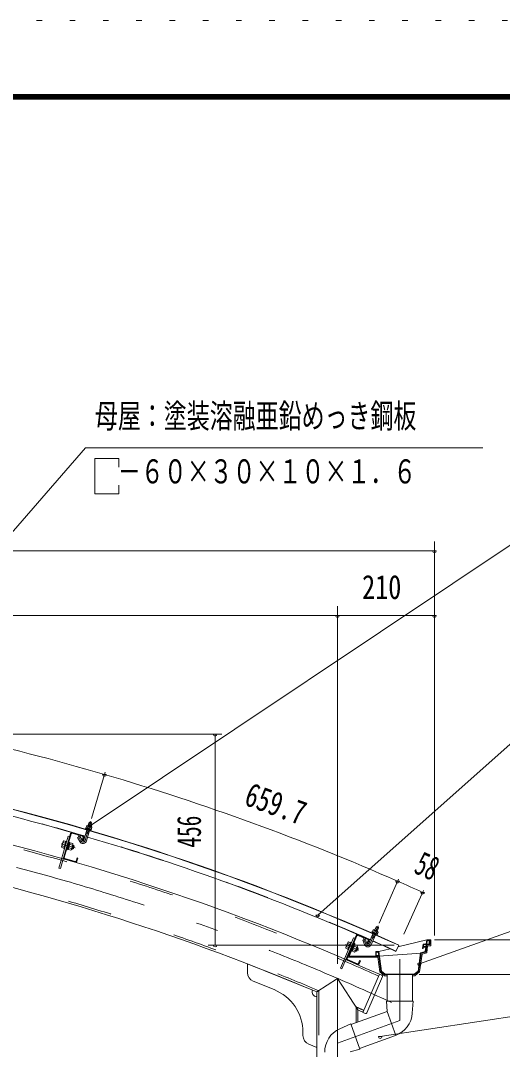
# Model space of a CAD drawing. Units: millimetres, scale not verified. Extents: x -26655 to 26659, y -10500 to 10500.
# Drawn here: x 19732 to 22341, y 4936 to 10500 of the extents above; entities that cross this region are included whole.
import ezdxf
from ezdxf.enums import TextEntityAlignment as Align

# ---------------------------------------------------------------- set-up
doc = ezdxf.new("R2010")
doc.units = ezdxf.units.MM
doc.header["$LTSCALE"] = 60
for name, pattern in [('USER2', [10, 4, -6]), ('USER3', [24, 12, -5, 2, -5]), ('USER4', [3, 0.5, -2.5])]:
    doc.linetypes.add(name, pattern=pattern)
for name, color, linetype, lineweight in [('0-6_2-02BOLD', 7, 'Continuous', 18), ('0-7_2-12HIDDEN', 3, 'USER2', 18), ('0-8_2-22CENTER', 3, 'USER3', 18), ('0-9_2-42THIN', 4, 'Continuous', 18), ('0-A_2-52DIM', 3, 'Continuous', 18), ('0-C_F-F1PAPER', 5, 'Continuous', 18), ('0-D_F-E_J_ADD', 5, 'USER4', 18)]:
    doc.layers.add(name, color=color, linetype=linetype, lineweight=lineweight)
doc.styles.add('ＭＳ ゴシック', font='')
doc.styles.get('ＭＳ ゴシック').set_extended_font_data('MS Gothic')

msp = doc.modelspace()

# ---------------------------------------------------------------- linework, layer by layer
at = {"layer": '0-6_2-02BOLD'}
for p, q in [((20074.93, 6068.09), (20091.09, 6123.34)), ((20085.82, 6134.26), (20084.76, 6130.66)), ((20084.76, 6130.66), (20114.76, 6121.89)), ((20085.91, 6130.33), (20084.78, 6126.49)), ((20084.78, 6126.49), (20112.49, 6118.38)), ((20092.56, 6145.31), (20116.08, 6138.43)), ((20097.04, 6142.69), (20093.89, 6131.9)), ((20097.12, 6143.98), (20102.84, 6163.53)), ((20117.24, 6159.32), (20102.84, 6163.53)), ((20110.89, 6138.63), (20107.74, 6127.85)), ((20111.52, 6139.77), (20117.24, 6159.32)), ((20113.61, 6122.22), (20112.49, 6118.38)), ((20117.82, 6136.61), (20114.67, 6125.82)), ((20116.08, 6138.43), (20117.82, 6136.61)), ((19989.74, 6088.8), (19940.4, 5915.7)), ((20002.1, 6102.95), (19948.09, 5913.5)), ((20005.94, 6101.86), (19969.21, 5972.99)), ((19997.44, 6086.61), (19989.74, 6088.8)), ((20010.89, 6104.61), (20067.63, 6088.43)), ((20011.98, 6108.45), (20068.73, 6092.28)), ((20053.74, 6089.02), (20040.58, 6081.82)), ((20052.59, 6059.89), (20040.58, 6081.82)), ((20065.74, 6067.1), (20053.74, 6089.02)), ((20070.38, 6083.49), (20065.72, 6067.14)), ((20065.72, 6067.14), (20069.56, 6066.05)), ((20074.23, 6082.39), (20069.56, 6066.05)), ((20085.91, 6105.65), (20100.31, 6101.44)), ((20089.33, 6063.89), (20105.48, 6119.13)), ((19958.07, 6036.08), (19969.62, 6032.79)), ((19963.21, 6054.13), (19974.76, 6050.83)), ((19963.28, 6060.73), (19965.79, 6063.15)), ((19965.79, 6063.15), (19977.34, 6059.86)), ((19978.02, 6062.25), (19966.36, 6021.38)), ((19966.36, 6021.38), (19970.21, 6020.28)), ((19978.02, 6062.25), (19981.86, 6061.15)), ((19986.08, 6017.58), (19990.89, 6016.21)), ((19996.23, 6034.96), (19990.05, 6031.52)), ((20001.58, 6053.71), (19990.89, 6016.21)), ((19991.42, 6036.33), (19997.6, 6039.77)), ((19997.25, 6056.76), (19993.4, 6057.86)), ((20007.62, 6021.96), (19993.66, 6025.94)), ((19996.77, 6055.08), (20001.58, 6053.71)), ((20012.76, 6040), (19998.8, 6043.98)), ((20015.33, 6049.03), (20001.38, 6053)), ((20013.93, 6019.52), (20009.12, 6020.89)), ((20019.41, 6038.75), (20013.93, 6019.52)), ((20018.56, 6022.09), (20013.93, 6019.52)), ((20019.41, 6038.75), (20014.6, 6040.12)), ((20016.18, 6045.65), (20015.33, 6049.03)), ((20018.56, 6022.09), (20021.99, 6034.12)), ((20019.41, 6038.75), (20021.99, 6034.12)), ((19970.86, 5964.2), (20027.6, 5948.03)), ((19971.96, 5968.05), (20028.7, 5951.87)), ((20038.3, 5970.97), (20033.64, 5954.62)), ((20042.15, 5969.88), (20037.49, 5953.53)), ((20038.3, 5970.97), (20042.15, 5969.88)), ((19940.4, 5915.7), (19948.09, 5913.5)), ((21635.71, 5568.39), (21634.11, 5564.73)), ((21634.11, 5564.73), (21660.55, 5553.13)), ((21636.13, 5572.31), (21664.74, 5559.75)), ((21648.34, 5579.22), (21643.83, 5568.93)), ((21644.24, 5582.4), (21666.68, 5572.56)), ((21648.59, 5580.49), (21656.78, 5599.15)), ((21670.51, 5593.12), (21656.78, 5599.15)), ((21661.56, 5573.42), (21657.05, 5563.13)), ((21662.33, 5574.46), (21670.51, 5593.12)), ((21668.17, 5570.52), (21663.66, 5560.23)), ((21666.68, 5572.56), (21668.17, 5570.52)), ((21549.08, 5552.02), (21471.18, 5371.08)), ((21505.17, 5515.13), (21492.71, 5486.19)), ((21552.75, 5550.44), (21499.77, 5427.36)), ((21519.97, 5514.74), (21503.16, 5475.71)), ((21505.17, 5515.13), (21507.96, 5517.21)), ((21507.96, 5517.21), (21518.99, 5512.46)), ((21541.43, 5509.59), (21511.44, 5439.93)), ((21519.97, 5514.74), (21523.64, 5513.16)), ((21536.15, 5511.86), (21541.43, 5509.59)), ((21558.01, 5552.53), (21612.2, 5529.2)), ((21559.59, 5556.2), (21613.78, 5532.87)), ((21598.51, 5531.56), (21584.53, 5526.11)), ((21593.62, 5502.82), (21584.53, 5526.11)), ((21607.59, 5508.27), (21598.51, 5531.56)), ((21614.3, 5523.94), (21607.57, 5508.33)), ((21617.97, 5522.36), (21611.24, 5506.74)), ((21616.83, 5508.09), (21639.95, 5560.8)), ((21630.57, 5502.07), (21653.69, 5554.77)), ((21632.55, 5543.92), (21646.28, 5537.89)), ((21662.15, 5556.8), (21660.55, 5553.13)), ((21664.74, 5559.75), (21663.24, 5556.32)), ((21930.91, 5527.43), (21775.23, 5489.93)), ((21931.3, 5505.68), (21933.76, 5524.18)), ((21944.16, 5524.18), (21933.76, 5524.18)), ((21947.41, 5502.43), (21947.41, 5527.43)), ((21496.82, 5491.35), (21507.85, 5486.61)), ((21503.16, 5475.71), (21506.84, 5474.12)), ((21504.25, 5508.59), (21515.27, 5503.84)), ((21522.22, 5469.41), (21526.82, 5467.43)), ((21542.24, 5503.25), (21526.82, 5467.43)), ((21534.53, 5485.34), (21527.96, 5482.72)), ((21529.94, 5487.31), (21536.51, 5489.93)), ((21544.14, 5470.98), (21530.82, 5476.72)), ((21538.34, 5506.83), (21534.66, 5508.41)), ((21537.65, 5505.23), (21542.24, 5503.25)), ((21551.56, 5488.22), (21538.24, 5493.96)), ((21555.27, 5496.84), (21541.95, 5502.57)), ((21550.09, 5467.75), (21545.5, 5469.73)), ((21558, 5486.12), (21550.09, 5467.75)), ((21555.02, 5469.71), (21550.09, 5467.75)), ((21558, 5486.12), (21553.41, 5488.1)), ((21555.02, 5469.71), (21559.96, 5481.19)), ((21555.68, 5493.38), (21555.27, 5496.84)), ((21558, 5486.12), (21559.96, 5481.19)), ((21607.57, 5508.33), (21611.24, 5506.74)), ((21654.91, 5464.93), (21671.41, 5464.93)), ((21654.91, 5464.93), (21654.91, 5439.93)), ((21658.16, 5461.68), (21668.57, 5461.68)), ((21658.16, 5443.18), (21658.16, 5461.68)), ((21671.02, 5443.18), (21668.57, 5461.68)), ((21733.17, 5479.8), (21671.41, 5464.93)), ((21671.41, 5464.93), (21685.46, 5359.18)), ((21671.45, 5439.93), (21900.46, 5455.63)), ((21779.75, 5499.94), (21764.3, 5465.78)), ((21900.46, 5455.63), (21887.41, 5357.43)), ((21925.55, 5462.35), (21900.46, 5455.63)), ((21930.74, 5457.79), (21905.65, 5451.07)), ((21912.22, 5481.68), (21908.95, 5481.68)), ((21913.22, 5489.18), (21912.22, 5481.68)), ((21925.83, 5489.18), (21913.22, 5489.18)), ((21914.98, 5502.43), (21913.65, 5492.43)), ((21927.59, 5502.43), (21914.98, 5502.43)), ((21930.87, 5502.43), (21925.55, 5462.35)), ((21935.91, 5496.68), (21930.74, 5457.79)), ((21947.41, 5502.43), (21930.87, 5502.43)), ((21953.16, 5496.68), (21935.91, 5496.68)), ((20961.04, 5397.98), (20961.04, 5350.8)), ((21500.27, 5418.43), (21554.47, 5395.1)), ((21501.86, 5422.1), (21556.05, 5398.77)), ((21666.42, 5434.18), (21502.7, 5434.18)), ((21671.45, 5439.93), (21511.44, 5439.93)), ((21568.03, 5416.48), (21561.31, 5400.86)), ((21571.7, 5414.89), (21564.98, 5399.28)), ((21568.03, 5416.48), (21571.7, 5414.89)), ((21671.02, 5443.18), (21658.16, 5443.18)), ((21905.65, 5451.07), (21892.8, 5354.34)), ((21674.96, 5342.73), (21586.01, 5136.06)), ((21674.96, 5342.73), (21688.74, 5336.8)), ((21685.46, 5359.18), (21706.02, 5343.18)), ((21887.41, 5357.43), (21864.91, 5339.93)), ((21892.8, 5354.34), (21866.89, 5334.18)), ((20992.3, 5304.45), (21104.74, 5258.99)), ((21447.41, 5319.93), (21336.04, 5246.38)), ((21558.79, 5149.48), (21447.41, 5319.93)), ((21691.36, 5330.23), (21606.36, 5132.74)), ((21716.17, 5334.18), (21702.94, 5334.18)), ((21864.91, 5339.93), (21704.91, 5339.93)), ((21716.17, 5339.93), (21716.17, 5195.88)), ((21853.67, 5339.93), (21853.67, 5195.88)), ((21866.89, 5334.18), (21853.67, 5334.18)), ((21857.42, 5195.88), (21712.41, 5195.88)), ((21712.42, 5195.88), (21716.16, 5140.88)), ((21853.01, 5131.39), (21857.42, 5195.88)), ((21716.16, 5140.88), (21520.82, 5069.78)), ((21558.79, 5149.48), (21558.79, 5083.6)), ((21586.01, 5136.06), (21599.79, 5130.13)), ((21716.16, 5140.87), (21763.19, 5011.67)), ((21460.44, 5047.11), (21519.53, 5073.31)), ((21519.53, 5073.3), (21569.13, 4937.04)), ((21261.04, 5027.21), (21261.04, 5010.41)), ((21762.49, 5011.41), (21567.85, 4940.57)), ((21292.3, 4964.06), (21336.04, 4946.38)), ((21569.13, 4937.05), (21516.16, 4921.76))]:
    msp.add_line(p, q, dxfattribs=at)
for points in [[(20085.82, 6134.26), (20115.81, 6125.49), (20114.76, 6121.89)], [(20092.56, 6145.31), (20090.11, 6144.71), (20086.96, 6133.93)], [(20117.24, 6159.32), (20115.54, 6162.42), (20105.94, 6165.23), (20102.84, 6163.53)], [(19963.28, 6060.73), (19954.65, 6030.44), (19955.5, 6027.06), (19967.05, 6023.77)], [(19997.25, 6056.76), (19985.6, 6015.89), (19981.75, 6016.99)], [(20016.18, 6045.65), (20007.54, 6015.36), (20005.04, 6012.94), (19991.09, 6016.91)], [(21636.13, 5572.31), (21634.62, 5568.87), (21663.24, 5556.32)], [(21644.24, 5582.4), (21641.74, 5582.12), (21637.22, 5571.83)], [(21670.51, 5593.12), (21669.23, 5596.41), (21660.07, 5600.43), (21656.78, 5599.15)], [(21542.36, 5536.4), (21535.01, 5539.57), (21463.83, 5374.24), (21471.18, 5371.08)], [(21953.16, 5496.68), (21953.16, 5527.43), (21930.91, 5527.43), (21928.02, 5505.68), (21912.14, 5505.68), (21908.95, 5481.68)], [(21931.3, 5505.68), (21944.16, 5505.68), (21944.16, 5524.18)], [(21492.71, 5486.19), (21493.11, 5482.74), (21504.15, 5477.99)], [(21538.34, 5506.83), (21521.53, 5467.8), (21517.86, 5469.38)], [(21555.68, 5493.38), (21543.23, 5464.45), (21540.44, 5462.36), (21527.11, 5468.1)], [(21925.83, 5489.18), (21922.61, 5464.93), (21897.52, 5458.21), (21884.37, 5359.18), (21863.8, 5343.18), (21706.02, 5343.18)], [(21927.59, 5502.43), (21926.26, 5492.43), (21913.65, 5492.43)], [(20961.04, 5397.98), (21336.04, 5246.38), (21336.04, 4609.93)], [(21666.42, 5434.18), (21677.02, 5354.34), (21702.94, 5334.18)], [(21671.45, 5439.93), (21682.41, 5357.43), (21704.91, 5339.93)]]:
    msp.add_lwpolyline(points, dxfattribs=at)
for centre, radius, start, end in [((16505.77, -6161.8), 12797.62, 65.66528, 89.30167), ((16505.77, -6161.8), 12798.88, 65.66528, 89.30167), ((16505.77, -6161.8), 12611.38, 65.80466, 88.854), ((16505.77, -6161.8), 12761.37, 73.73062, 81.04594), ((16505.77, -6161.8), 12388.63, 67.05199, 88.16655), ((20092.3, 6139.35), 5.79, 35.1655, 73.69695), ((20098.35, 6121.45), 21.27, 53.86781, 93.52827), ((20113.09, 6133.28), 5.79, 73.69695, 112.24318), ((20009.79, 6100.76), 8, 74.08865, 164.08865), ((20009.79, 6100.76), 4, 74.08865, 164.08865), ((20070.13, 6069.49), 5, 208.69695, 343.74908), ((20066.53, 6084.59), 4, 344.08865, 74.08865), ((20066.53, 6084.59), 8, 344.08865, 74.08865), ((16505.77, -6161.8), 12761.37, 66.34795, 73.66327), ((19962.03, 6030.08), 7.19, 123.36183, 164.08865), ((19984.11, 6038.41), 26.15, 143.06325, 185.11406), ((19969.74, 6057.14), 7.19, 164.08865, 204.81548), ((19986.71, 6037.67), 26.15, 323.06325, 5.11406), ((20001.09, 6018.94), 7.19, 344.08865, 24.81548), ((20008.8, 6046.01), 7.19, 303.36183, 344.08865), ((20070.13, 6069.49), 20, 208.69695, 343.72301), ((19973.06, 5971.9), 8, 164.08865, 254.08865), ((19973.06, 5971.9), 4, 164.08865, 254.08865), ((20029.8, 5955.72), 4, 254.08865, 344.08865), ((20029.8, 5955.72), 8, 254.08865, 344.08865), ((21643.22, 5576.52), 5.79, 27.78282, 66.31427), ((21646.91, 5557.99), 21.27, 46.48515, 86.1456), ((21663.05, 5567.83), 5.79, 66.31427, 104.8605), ((21511.11, 5510.74), 7.19, 156.70598, 197.4328), ((21556.43, 5548.85), 8, 66.70598, 156.70598), ((21556.43, 5548.85), 4, 66.70598, 156.70598), ((21610.62, 5525.52), 4, 336.70598, 66.70598), ((21610.62, 5525.52), 8, 336.70598, 66.70598), ((16505.77, -6161.8), 12761.37, 65.66528, 66.28061), ((21499.97, 5484.89), 7.19, 115.97916, 156.70598), ((21522.96, 5490.32), 26.15, 135.68057, 177.73138), ((21537.29, 5468.83), 7.19, 336.70598, 17.4328), ((21525.44, 5489.25), 26.15, 315.68057, 357.73138), ((21548.41, 5494.68), 7.19, 295.97916, 336.70598), ((21612.25, 5510.09), 20, 201.31427, 336.34033), ((21612.25, 5510.09), 5, 201.31427, 336.36641), ((21503.44, 5425.78), 8, 156.70598, 246.70598), ((21503.44, 5425.78), 4, 156.70598, 246.70598), ((21557.63, 5402.44), 8, 246.70598, 336.70598), ((21557.63, 5402.44), 4, 246.70598, 336.70598), ((21011.04, 5350.8), 50, 180, 247.98738), ((21686.76, 5332.21), 5, 336.71333, 66.71333), ((21011.04, 5027.21), 250, 0, 67.98738), ((21336.04, 5246.38), 25, 157.98738, 270), ((16505.77, -6161.8), 12388.63, 65.78831, 65.92853), ((21601.77, 5134.72), 5, 246.71333, 336.71333), ((21715.83, 5140.76), 137.5, 289.83269, 356.09424), ((21311.04, 5010.41), 50, 180, 247.98738), ((21516.17, 4921.41), 137.5, 113.90668, 180.16823)]:
    msp.add_arc(centre, radius, start, end, dxfattribs=at)
at = {"layer": '0-7_2-12HIDDEN'}
for p, q in [((21346.54, 5253.33), (21346.54, 4609.93)), ((21548.29, 5165.66), (21548.29, 5079.77))]:
    msp.add_line(p, q, dxfattribs=at)
for radius, start, end in [(12600.87, 65.80389, 88.854), (12762.62, 73.73062, 81.04594), (12399.12, 67.01985, 88.21622), (12762.62, 66.34795, 73.66328), (12762.62, 65.66528, 66.28061), (12399.12, 65.78909, 66.00333)]:
    msp.add_arc((16505.77, -6161.8), radius, start, end, dxfattribs=at)
at = {"layer": '0-8_2-22CENTER'}
for p, q in [((20112.67, 6170.43), (20082.13, 6065.99)), ((20043.56, 6092), (20059.16, 6063.49)), ((20027.49, 6026.05), (19951.75, 6047.64)), ((21667.41, 5604.72), (21623.7, 5505.07)), ((21588.79, 5535.82), (21600.61, 5505.55)), ((21492.05, 5503.63), (21564.38, 5472.49)), ((21784.91, 5422.98), (21784.91, 5092.74)), ((21447.41, 5319.93), (21447.41, -909.87)), ((21784.91, 5092.74), (21447.41, 4969.9))]:
    msp.add_line(p, q, dxfattribs=at)
for centre, radius, start, end in [((16505.77, -6161.8), 12500, 65.24121, 90), ((20070.13, 6069.49), 12.5, 208.69695, 343.69695), ((21612.25, 5510.09), 12.5, 201.31427, 336.31427)]:
    msp.add_arc(centre, radius, start, end, dxfattribs=at)
at = {"layer": '0-9_2-42THIN'}
for p, q in [((20087.83, 6105.09), (20093.01, 6122.78)), ((20099.04, 6143.42), (20105.32, 6164.89)), ((20109.6, 6140.33), (20115.88, 6161.8)), ((20084.94, 6102.32), (20087.83, 6105.09)), ((20009.8, 6023.29), (20017.02, 6021.23)), ((20013.92, 6037.72), (20021.13, 6035.66)), ((21650.42, 5579.69), (21659.41, 5600.17)), ((21660.5, 5575.27), (21669.48, 5595.76)), ((21644.45, 5538.7), (21651.86, 5555.58)), ((21644.9, 5534.72), (21644.45, 5538.7)), ((21546.49, 5472.02), (21553.38, 5469.06)), ((21552.42, 5485.8), (21559.31, 5482.83))]:
    msp.add_line(p, q, dxfattribs=at)
for points in [[(20099.34, 6098.11), (20098.39, 6102), (20103.57, 6119.69)], [(21631.16, 5540.75), (21634.38, 5543.12), (21641.79, 5559.99)]]:
    msp.add_lwpolyline(points, dxfattribs=at)
at = {"layer": '0-A_2-52DIM'}
for p, q in [((20084.76, 8189.93), (18450.12, 6314.39)), ((22234.76, 8189.93), (20084.76, 8189.93)), ((20263.54, 7939.93), (20263.54, 7986.76)), ((20134.76, 7939.93), (20263.54, 7939.93)), ((22497.42, 7739.93), (20108.39, 6145.67)), ((21972.41, 5552.43), (21972.41, 7682.46)), ((21972.41, 7632.46), (16522.41, 7632.46)), ((21982.41, 7632.46), (21962.41, 7632.46)), ((21447.41, 5398.52), (21447.41, 7332.46)), ((16522.41, 7282.47), (21972.41, 7282.47)), ((21457.41, 7282.46), (21437.41, 7282.46)), ((21982.41, 7282.46), (21962.41, 7282.46)), ((22497.42, 6689.93), (21340.73, 5662.5)), ((16643.16, 6640.12), (20822.76, 6640.12)), ((20795.26, 6640.12), (20775.26, 6640.12)), ((20785.26, 5499.94), (20785.26, 6640.12)), ((20189.81, 6434.18), (20116.79, 6184.49)), ((20196.51, 6422.88), (20176.51, 6422.88)), ((20118.39, 6145.67), (20098.39, 6145.67)), ((23547.42, 5989.93), (21891.14, 5398.16)), ((21673.3, 5618.14), (21777.81, 5856.38)), ((21783.08, 5845.59), (21763.08, 5845.59)), ((21913.59, 5795.89), (21806.4, 5558.85)), ((21918.74, 5785.16), (21898.74, 5785.16)), ((21350.73, 5662.5), (21330.73, 5662.5)), ((21972.41, 5527.43), (23184.92, 5527.43)), ((21754.75, 5499.94), (20747.76, 5499.94)), ((20795.26, 5499.94), (20775.26, 5499.94)), ((21901.14, 5398.16), (21881.14, 5398.16)), ((23547.42, 5289.94), (21679.61, 5004.64)), ((21889.91, 5339.93), (23184.92, 5339.93)), ((21689.61, 5004.64), (21669.61, 5004.64))]:
    msp.add_line(p, q, dxfattribs=at)
msp.add_lwpolyline([(20134.76, 7939.93), (20134.76, 8131.37), (20263.54, 8131.37), (20263.54, 8084.56)], dxfattribs=at)
for centre, radius, start, end in [((21972.41, 7632.46), 10, 180, 0), ((21447.41, 7282.46), 10, 180, 0), ((21972.41, 7282.46), 10, 180, 0), ((16505.74, -6161.88), 13111.99, 73.69698, 81.07959), ((20785.26, 6640.12), 10, 180, 0), ((20186.51, 6422.88), 10, 180, 0), ((16505.78, -6161.77), 13111.87, 66.31429, 73.69698), ((20108.39, 6145.67), 10, 180, 0), ((21773.08, 5845.59), 10, 180, 0), ((16505.09, -6163.35), 13113.59, 65.66539, 66.31429), ((21908.74, 5785.16), 10, 180, 0), ((21340.73, 5662.5), 10, 180, 0), ((20785.26, 5499.94), 10, 180, 0), ((21891.14, 5398.16), 10, 180, 0), ((21679.61, 5004.64), 10, 180, 0)]:
    msp.add_arc(centre, radius, start, end, dxfattribs=at)
at = {"layer": '0-C_F-F1PAPER'}
for p, q in [((-2541.17, 10100), (26158.83, 10100)), ((-2538.67, 10097.5), (26156.32, 10097.5)), ((-2536.17, 10095), (26153.83, 10095)), ((-2533.67, 10092.5), (26151.33, 10092.5)), ((-2531.17, 10090), (26148.83, 10090)), ((-2528.67, 10087.5), (26146.33, 10087.5)), ((-2526.17, 10085), (26143.82, 10085)), ((-2523.67, 10082.5), (26141.33, 10082.5)), ((-2521.17, 10080), (26138.82, 10080)), ((-2518.67, 10077.5), (26136.33, 10077.5)), ((-2516.17, 10075), (26133.83, 10075))]:
    msp.add_line(p, q, dxfattribs=at)
at = {"layer": '0-D_F-E_J_ADD'}
msp.add_lwpolyline([(-3041.17, -10500), (-3041.17, 10500), (26658.83, 10500)], dxfattribs=at)

# ---------------------------------------------------------------- texts
at = {"layer": '0-A_2-52DIM', "color": 7, "style": 'ＭＳ ゴシック'}
for s, width, p in [('母屋：塗装溶融亜鉛めっき鋼板', 0.7, (20134.76, 8257.7)), ('\u3000－６０×３０×１０×１．６', 0.7, (20134.76, 7957.7)), ('210', 0.8, (21581.01, 7332.46))]:
    msp.add_text(s, height=130.2, dxfattribs=dict(at, width=width)).set_placement(p, align=Align.BOTTOM_LEFT)
for s, rotation, width, p in [('659.7', 340.006, 0.75, (20922.75, 6223.84)), ('456', 90, 0.65, (20747.76, 6026.95)), ('58', 335.989, 0.65, (21839.4, 5857.33))]:
    msp.add_text(s, height=130.2, rotation=rotation, dxfattribs=dict(at, width=width)).set_placement(p, align=Align.BOTTOM_LEFT)

doc.saveas('drawing.dxf')
